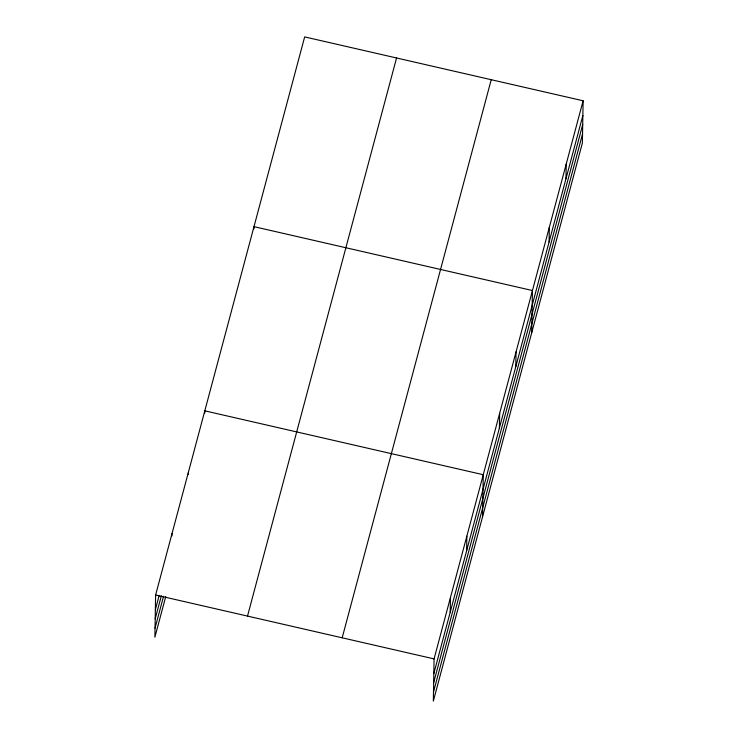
<?xml version="1.0" encoding="UTF-8"?>
<svg xmlns="http://www.w3.org/2000/svg" width="738" height="738" viewBox="0 0 738 738"><rect width="100%" height="100%" fill="white"/><g stroke="black" fill="none" stroke-linecap="round" stroke-linejoin="round"><path stroke-width="1.11" d="M583.121 100.783L434.073 658.896L433.335 701.1L582.383 142.997L583.121 100.783L304.665 36.9L155.617 595.003L154.879 637.217L165.718 596.655M171.972 535.88L172.009 533.62M188.365 474.488L188.411 472.228M204.767 413.096L204.804 410.835L483.261 474.719L482.523 516.923M253.946 228.918L253.992 226.658L532.439 290.541L531.701 332.746M450.208 612.208L450.466 597.503M466.61 550.816L466.859 536.111M499.395 428.031L499.654 413.326M515.788 366.638L516.046 351.934M549.081 241.999L549.33 227.295M565.972 178.744L566.231 164.039M155.358 609.708L159.168 595.455M155.201 618.785L161.354 595.769M155.045 628.139L163.532 596.341M247.507 616.092L396.555 57.979M342.183 637.807L491.231 79.704M433.815 673.6L582.863 115.488M433.658 682.678L582.706 124.565M433.492 692.023L582.54 133.919M155.617 595.003L434.073 658.896"/></g></svg>
